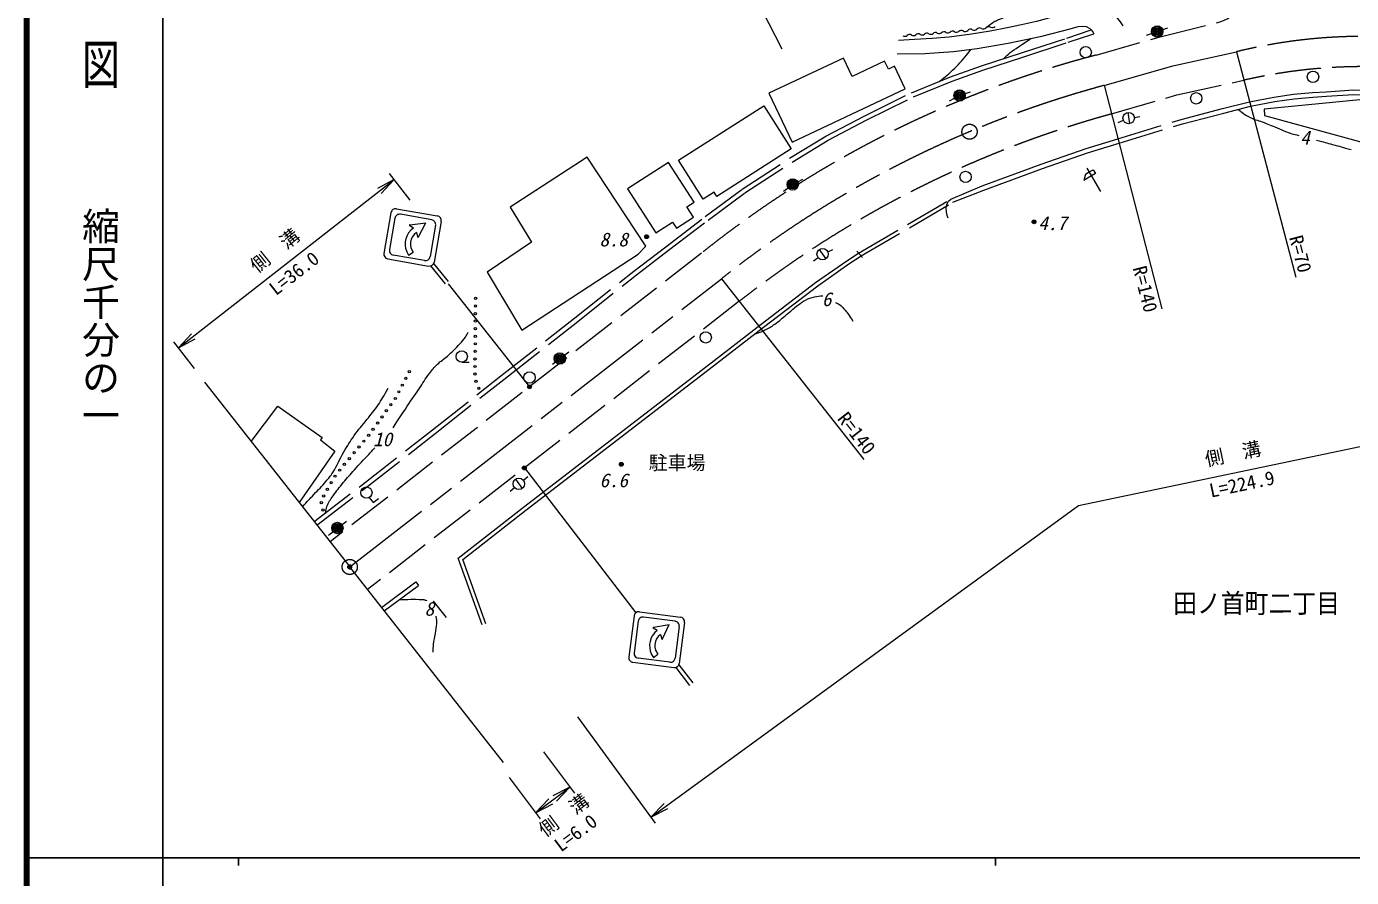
# Model space of a CAD drawing. Units: millimetres, scale not verified. Extents: x 40000 to 680000, y 20000 to 380000.
# Drawn here: x 40000 to 215014, y 202409 to 314887 of the extents above; entities that cross this region are included whole.
import ezdxf
from ezdxf.enums import TextEntityAlignment as Align

# ---------------------------------------------------------------- set-up
doc = ezdxf.new("R2010")
doc.units = ezdxf.units.MM
doc.header["$LTSCALE"] = 1000
doc.header["$PDMODE"] = 32
doc.header["$PDSIZE"] = 500
doc.linetypes.add('CHAIN', pattern=[18.5, 12, -1.5, 3.5, -1.5])
doc.linetypes.add('DASHED', pattern=[7.5, 6, -1.5])
for name, color, linetype, lineweight in [('M-BGD', 7, 'Continuous', 13), ('M-BMK', 2, 'CHAIN', 13), ('M-BMK-OTRS', 5, 'Continuous', 13), ('M-STR-HTXT', 7, 'Continuous', 13), ('M-STR-STRC', 7, 'Continuous', 13), ('M-TTL', 2, 'Continuous', 140), ('M-TTL-BAND', 7, 'Continuous', 25)]:
    doc.layers.add(name, color=color, linetype=linetype, lineweight=lineweight)
doc.layers.add('M-OTRS', color=6, linetype='Continuous')
doc.styles.add('@ＭＳ ゴシック', font='')
doc.styles.add('ＭＳ ゴシック', font='')
doc.styles.get('@ＭＳ ゴシック').set_extended_font_data('@MS Gothic')
doc.styles.get('ＭＳ ゴシック').set_extended_font_data('MS Gothic')

# ---------------------------------------------------------------- blocks, each defined once
blk = doc.blocks.new('open_arrow')
at = {"color": 0, "linetype": 'Continuous', "lineweight": -2}
blk.add_lwpolyline([(7.5, 1.25), (0, 0), (7.5, -1.25)], dxfattribs=at)

msp = doc.modelspace()

# ---------------------------------------------------------------- linework, layer by layer
at = {"layer": 'M-BGD'}
for p, q in [((185450, 303527), (185711, 302050)), ((186325, 302879), (187070, 302969)), ((184210, 302179), (184896, 302484)), ((124799, 296918), (119377, 293429)), ((128177, 291669), (124799, 296918)), ((181886, 293063), (180085, 296180)), ((181886, 293063), (180085, 296180)), ((180385, 295660), (180905, 295960)), ((180385, 295660), (180905, 295960)), ((180905, 295960), (181205, 295441)), ((180905, 295960), (181205, 295441)), ((179866, 295360), (179646, 294540)), ((179866, 295360), (179646, 294540)), ((180685, 295141), (179646, 294540)), ((180685, 295141), (179646, 294540)), ((179866, 295360), (180385, 295660)), ((179866, 295360), (180385, 295660)), ((181205, 295441), (180685, 295141)), ((181205, 295441), (180685, 295141)), ((119377, 293429), (123118, 287617)), ((127234, 291062), (128177, 291669)), ((128123, 289681), (127234, 291062)), ((123118, 287617), (125330, 289040)), ((125330, 289040), (125856, 288222)), ((125856, 288222), (128123, 289681)), ((144722, 285415), (145583, 284186)), ((145837, 285105), (146523, 285410)), ((143957, 283896), (144557, 284350)), ((149664, 285195), (150407, 284374)), ((97490, 270524), (98490, 270524)), ((103871, 253483), (104449, 253961)), ((104596, 255053), (105457, 253825)), ((106223, 255344), (105625, 254892)), ((91416, 241504), (91776, 241024))]:
    msp.add_line(p, q, dxfattribs=at)
at = {"layer": 'M-BGD', "linetype": 'DASHED'}
for p, q in [((149893, 284942), (162112, 292083)), ((150146, 284510), (162365, 291652)), ((129147, 284927), (80097, 246764)), ((134152, 278568), (85052, 240457)), ((86892, 238114), (91416, 241504)), ((87263, 237642), (91776, 241024))]:
    msp.add_line(p, q, dxfattribs=at)
for points in [[(181302, 311114), (189909, 313579), (197676, 315512), (198730, 315923), (199408, 316862), (199622, 317960), (199450, 319010)], [(77980, 249457), (84164, 254186), (93610, 261585), (102669, 268712), (112441, 276383), (120201, 282546), (124442, 285784), (129657, 289777), (134527, 293393), (140800, 297470), (145576, 300405), (150729, 303088), (156901, 306136), (162068, 308233), (166132, 309687), (171425, 311420), (177402, 313364), (180615, 314441)], [(78351, 248986), (84532, 253712), (93981, 261113), (103040, 268240), (112813, 275912), (120570, 282072), (124807, 285307), (130019, 289298), (134870, 292900), (141121, 296963), (145872, 299883), (151000, 302553), (157147, 305588), (162282, 307672), (166327, 309119), (171611, 310850), (177591, 312794), (180968, 313926)], [(183309, 303329), (191945, 305840), (200809, 307789)], [(184151, 300060), (192514, 302584), (197985, 304033), (201561, 304929), (204769, 305551), (207369, 305933), (209874, 306149), (211687, 306269), (215266, 306509), (218821, 306438), (222066, 306249), (225669, 305892), (228246, 305511), (230918, 304964), (233877, 304154), (238363, 302938), (243279, 301628), (250294, 299769), (258813, 297363), (268333, 294789), (276947, 292526), (286492, 289905), (294247, 287713), (300284, 285949)], [(184325, 299486), (192678, 302006), (198135, 303452), (201692, 304343), (204869, 304959), (207439, 305337), (209920, 305551), (211727, 305670), (215280, 305908), (218798, 305839), (222019, 305651), (225596, 305297), (228142, 304920), (230779, 304380), (233720, 303575), (238208, 302359), (243125, 301048), (250136, 299191), (258653, 296784), (268179, 294210), (276792, 291946), (286331, 289327), (294081, 287136), (300116, 285373)]]:
    msp.add_lwpolyline(points, dxfattribs=at)
at = {"layer": 'M-BGD'}
for points in [[(184863, 314967), (184510, 315492), (183959, 316183), (183357, 316737), (182754, 317146), (182015, 317419), (181341, 317620), (180827, 317619), (179855, 317450), (177144, 316654), (175169, 316015), (173398, 315557), (171434, 315086), (169519, 314712), (167290, 314265), (164833, 313855), (161887, 313474), (159628, 313311), (157279, 313147), (155201, 313056)], [(154994, 311268), (158668, 311326), (162448, 311590), (165578, 311957), (169643, 312666), (174097, 313627), (177843, 314577), (178906, 314874), (179522, 314943), (179956, 314874), (180436, 314623), (180615, 314441), (180893, 314075), (180968, 313926)], [(187927, 313761), (189354, 314224), (190766, 314729)], [(161930, 305063), (163253, 305769), (164680, 306231)], [(162112, 292083), (166209, 293810), (174017, 296676), (179966, 298777), (184151, 300060)], [(162365, 291652), (166429, 293251), (174221, 296111), (180153, 298208), (184327, 299487)], [(140009, 293112), (141210, 294010), (142534, 294716)], [(161721, 289533), (161604, 289918), (161502, 290334), (161454, 290949), (161598, 291446), (161801, 291789), (162112, 292083)], [(100186, 235785), (97035, 244619), (105662, 251368), (114393, 258118), (120536, 262827), (129868, 269995), (137057, 275541), (144219, 281034), (148349, 283912), (149893, 284942)], [(100657, 235953), (97627, 244447), (105969, 250974), (114698, 257722), (120840, 262430), (130173, 269598), (137361, 275144), (144514, 280631), (148631, 283499), (150232, 284567)], [(109459, 270253), (110443, 271003), (111620, 271883)], [(69669, 260037), (73176, 264697), (79058, 260586), (78836, 260243), (80746, 258738), (76004, 251973)], [(85281, 252633), (85776, 251968), (86479, 252497)], [(79908, 247648), (81065, 248603), (82258, 249512)], [(93746, 238905), (93703, 238915), (95439, 236793)]]:
    msp.add_lwpolyline(points, dxfattribs=at)
for points in [[(141134, 299579), (156065, 306627), (154644, 309638), (153838, 309257), (153351, 310287), (149072, 308267), (147918, 310712), (138072, 306064)], [(203515, 303121), (222177, 298004), (223718, 304703), (216556, 305225), (203497, 303976)], [(126104, 297201), (137380, 304394), (141015, 298695), (131196, 292432), (130837, 292994), (129380, 292065)], [(105412, 274730), (120776, 284786), (121812, 285833), (114038, 297607), (103867, 291020), (106690, 286384), (100857, 282435)]]:
    msp.add_lwpolyline(points, close=True, dxfattribs=at)
for centre, radius in [((189354, 314224), 750), ((189354, 314224), 600), ((189354, 314224), 450), ((189354, 314224), 300), ((189354, 314224), 150), ((189354, 314224), 20), ((179913, 311485), 750), ((209928, 308234), 750), ((163253, 305769), 750), ((163253, 305769), 600), ((163253, 305769), 450), ((163253, 305769), 300), ((163253, 305769), 150), ((163253, 305769), 20), ((194512, 305391), 750), ((185581, 302789), 750), ((141210, 294010), 750), ((141210, 294010), 600), ((141210, 294010), 450), ((141210, 294010), 300), ((141210, 294010), 150), ((141210, 294010), 20), ((164046, 295004), 750), ((173085, 289067), 250), ((173085, 289067), 200), ((173085, 289067), 150), ((173085, 289067), 100), ((173085, 289067), 50), ((173085, 289067), 20), ((121907, 287100), 250), ((121907, 287100), 200), ((121907, 287100), 150), ((121907, 287100), 100), ((121907, 287100), 50), ((121907, 287100), 20), ((145153, 284801), 750), ((99318, 278945), 150), ((99302, 276945), 150), ((99310, 277945), 150), ((99286, 274945), 150), ((99294, 275945), 150), ((99270, 272945), 150), ((99278, 273945), 150), ((129722, 273797), 750), ((97490, 271274), 750), ((99262, 271945), 150), ((110443, 271003), 750), ((110443, 271003), 600), ((110443, 271003), 450), ((110443, 271003), 300), ((99245, 269945), 150), ((99254, 270945), 150), ((110443, 271003), 150), ((110443, 271003), 20), ((90101, 268373), 150), ((90562, 269260), 150), ((99237, 268945), 150), ((99378, 267973), 150), ((106439, 268498), 750), ((89180, 266598), 150), ((89641, 267485), 150), ((99749, 267045), 150), ((106444, 267263), 250), ((106444, 267263), 200), ((106444, 267263), 150), ((106444, 267263), 100), ((106444, 267263), 50), ((106444, 267263), 20), ((88123, 264906), 150), ((88707, 265717), 150), ((86369, 262472), 150), ((86953, 263283), 150), ((87538, 264095), 150), ((85200, 260849), 150), ((85784, 261661), 150), ((83919, 259313), 150), ((84560, 260081), 150), ((82637, 257778), 150), ((83278, 258546), 150), ((80740, 255457), 150), ((81355, 256243), 150), ((81996, 257011), 150), ((105766, 256535), 250), ((105766, 256535), 200), ((105766, 256535), 150), ((105766, 256535), 100), ((105766, 256535), 50), ((105766, 256535), 20), ((118566, 257021), 250), ((118566, 257021), 200), ((118566, 257021), 150), ((118566, 257021), 100), ((118566, 257021), 50), ((118566, 257021), 20), ((79751, 253719), 150), ((80245, 254588), 150), ((84900, 253279), 750), ((105027, 254439), 750), ((78929, 251958), 150), ((79256, 252850), 150), ((79172, 250988), 150), ((81065, 248603), 750), ((81065, 248603), 600), ((81065, 248603), 450), ((81065, 248603), 300), ((81065, 248603), 150), ((81065, 248603), 20)]:
    msp.add_circle(centre, radius, dxfattribs=at)
for centre, radius, start, end in [((156015, 314042), 456, 235.83328, 313.15825), ((156639, 313376), 456, 55.83328, 133.15825), ((157152, 314131), 456, 235.83328, 313.15825), ((157776, 313466), 456, 55.83328, 133.15825), ((158288, 314221), 456, 235.83328, 313.15825), ((158913, 313555), 456, 55.83328, 133.15825), ((159425, 314310), 456, 235.83328, 313.15825), ((160049, 313645), 456, 55.83328, 133.15825), ((160562, 314400), 456, 235.83328, 313.15825), ((161186, 313734), 456, 55.83328, 133.15825), ((161698, 314489), 456, 235.83328, 313.15825), ((162323, 313823), 456, 55.83328, 133.15825), ((162835, 314578), 456, 235.83328, 313.15825), ((163459, 313913), 456, 55.83328, 133.15825), ((163960, 314744), 515, 241.72848, 314.34366), ((164680, 314007), 515, 61.72848, 134.34366), ((165168, 314914), 515, 241.72848, 314.34366), ((165888, 314178), 515, 61.72848, 134.34366), ((166376, 315085), 515, 241.72848, 314.34366), ((167096, 314348), 515, 61.72848, 134.34366), ((167583, 315255), 515, 241.72848, 314.34366)]:
    msp.add_arc(centre, radius, start, end, dxfattribs=at)
at = {"layer": 'M-BGD', "linetype": 'DASHED'}
for centre, radius, start, end in [((216665, 175654), 140000, 104.63132, 128.69202), ((216548, 239581), 70000, 76.17273, 102.99297), ((220482, 168354), 140000, 105.39789, 128.07129)]:
    msp.add_arc(centre, radius, start, end, dxfattribs=at)
at = {"layer": 'M-BGD'}
for points, knots in [([(166685, 314669), (166958, 314922), (167055, 314996), (167310, 315182), (167767, 315516), (168060, 315658), (168582, 315875), (169145, 316108), (169485, 316174), (170067, 316355), (170619, 316527), (170940, 316585), (171484, 316780), (171961, 316950), (172220, 317068), (172678, 317283), (173134, 317497), (173386, 317625), (173817, 317886), (174195, 318115), (174404, 318251), (174754, 318522), (175165, 318840), (175391, 319026), (175758, 319393), (176112, 319747), (176276, 319978), (176606, 320354), (176943, 320737), (177048, 320857), (177465, 321336)], [0, 0, 0, 0, 1, 1, 1, 2, 2, 2, 3, 3, 3, 4, 4, 4, 5, 5, 5, 6, 6, 6, 7, 7, 7, 8, 8, 8, 9, 9, 9, 10, 10, 10, 10]), ([(169109, 310662), (169368, 310937), (169451, 311016), (169687, 311226), (170057, 311557), (170300, 311700), (170706, 311986), (171157, 312303), (171423, 312461), (171881, 312767), (172209, 312987), (172312, 313055), (172719, 313330)], [0, 0, 0, 0, 1, 1, 1, 2, 2, 2, 3, 3, 3, 4, 4, 4, 4]), ([(160542, 307613), (160830, 307828), (160906, 307888), (161135, 308070), (161502, 308363), (161699, 308538), (162050, 308851), (162450, 309209), (162675, 309409), (163046, 309797), (163421, 310188), (163610, 310428), (163954, 310846), (164274, 311235), (164375, 311367), (164751, 311860)], [0, 0, 0, 0, 1, 1, 1, 2, 2, 2, 3, 3, 3, 4, 4, 4, 5, 5, 5, 5]), ([(200051, 303932), (200270, 303745), (200339, 303694), (200530, 303551), (200933, 303251), (201175, 303102), (201620, 302868), (202201, 302561), (202583, 302516), (203198, 302282), (203975, 301985), (204412, 301819), (205181, 301500), (205666, 301299), (205918, 301141), (206410, 300956), (207035, 300722), (207280, 300675), (208057, 300496)], [0, 0, 0, 0, 1, 1, 1, 2, 2, 2, 3, 3, 3, 4, 4, 4, 5, 5, 5, 6, 6, 6, 6]), ([(210390, 299855), (211427, 299589), (211693, 299521), (212526, 299297), (213488, 299039), (213793, 298951), (214984, 298614)], [0, 0, 0, 0, 1, 1, 1, 2, 2, 2, 2]), ([(136246, 274284), (136492, 274342), (136567, 274366), (136768, 274433), (137157, 274562), (137358, 274681), (137722, 274869), (138250, 275141), (138528, 275328), (139011, 275673), (139671, 276144), (139989, 276474), (140614, 276991), (141112, 277402), (141368, 277663), (141886, 278048), (142268, 278331), (142478, 278502), (142898, 278725), (143336, 278958), (143605, 279056), (144089, 279165), (144508, 279259), (144683, 279272), (145182, 279292)], [0, 0, 0, 0, 1, 1, 1, 2, 2, 2, 3, 3, 3, 4, 4, 4, 5, 5, 5, 6, 6, 6, 7, 7, 7, 8, 8, 8, 8]), ([(146850, 278407), (147098, 278316), (147190, 278273), (147385, 278147), (147655, 277973), (147754, 277807), (147974, 277574), (148190, 277344), (148297, 277201), (148487, 276949), (148771, 276572), (148850, 276420), (149135, 275930)], [0, 0, 0, 0, 1, 1, 1, 2, 2, 2, 3, 3, 3, 4, 4, 4, 4]), ([(76446, 251410), (77165, 252178), (77366, 252393), (77967, 253039), (78589, 253708), (78975, 254050), (79555, 254756), (79921, 255201), (80140, 255444), (80445, 255932), (81085, 256957), (81319, 257604), (81922, 258650), (82423, 259521), (82711, 260007), (83288, 260828), (83892, 261688), (84325, 262098), (84972, 262927), (85539, 263653), (85878, 264044), (86402, 264803), (86992, 265658), (87168, 265982), (87783, 267076)], [0, 0, 0, 0, 1, 1, 1, 2, 2, 2, 3, 3, 3, 4, 4, 4, 5, 5, 5, 6, 6, 6, 7, 7, 7, 8, 8, 8, 8]), ([(89227, 239114), (89774, 239151), (89922, 239158), (90368, 239172), (90948, 239190), (91274, 239190), (91855, 239173), (92093, 239166), (92231, 239188), (92464, 239136), (92625, 239101), (92690, 239081), (92867, 239009)], [0, 0, 0, 0, 1, 1, 1, 2, 2, 2, 3, 3, 3, 4, 4, 4, 4]), ([(94081, 236930), (94140, 236508), (94150, 236365), (94148, 236001), (94146, 235480), (94044, 235195), (93967, 234680), (93879, 234098), (93778, 233779), (93724, 233193), (93689, 232800), (93680, 232660), (93672, 232183)], [0, 0, 0, 0, 1, 1, 1, 2, 2, 2, 3, 3, 3, 4, 4, 4, 4])]:
    msp.add_open_spline(points, degree=3, knots=knots, dxfattribs=at)
at = {"layer": 'M-BGD', "lineweight": 18}
for points, knots in [([(88425, 261862), (89206, 263060), (89406, 263366), (90044, 264323), (90741, 265368), (91142, 265946), (91845, 266986), (92382, 267781), (92634, 268261), (93220, 269021), (93605, 269521), (93823, 269804), (94274, 270246), (94749, 270710), (95100, 270874), (95592, 271320), (96263, 271928), (96638, 272272), (97249, 272940), (97556, 273276), (97736, 273463), (97983, 273845), (98145, 274094), (98201, 274190), (98360, 274504)], [0, 0, 0, 0, 1, 1, 1, 2, 2, 2, 3, 3, 3, 4, 4, 4, 5, 5, 5, 6, 6, 6, 7, 7, 7, 8, 8, 8, 8]), ([(79481, 250605), (79541, 250979), (79581, 251111), (79685, 251423), (79889, 252038), (80139, 252329), (80505, 252863), (80988, 253569), (81299, 253937), (81844, 254597), (82403, 255274), (82733, 255640), (83317, 256297), (84036, 257106), (84463, 257537), (85199, 258332), (85513, 258670), (85611, 258776), (86003, 259199)], [0, 0, 0, 0, 1, 1, 1, 2, 2, 2, 3, 3, 3, 4, 4, 4, 5, 5, 5, 6, 6, 6, 6])]:
    msp.add_open_spline(points, degree=3, knots=knots, dxfattribs=at)
at = {"layer": 'M-BGD'}
for p in [(189354, 314224), (163253, 305769), (141210, 294010), (173085, 289067), (121907, 287100), (110443, 271003), (106444, 267263), (105766, 256535), (118566, 257021), (81065, 248603)]:
    msp.add_point(p, dxfattribs=at)
at = {"layer": 'M-BMK'}
msp.add_line((82696, 243456), (131803, 281553), dxfattribs=at)
msp.add_lwpolyline([(182337, 307098), (191417, 309672), (199821, 311549)], dxfattribs=at)
for centre in [(164562, 300977), (82696, 243456)]:
    msp.add_circle(centre, 1000, dxfattribs=at)
for centre, radius, start, end in [((216540, 243575), 70000, 75.42643, 103.81871), ((218923, 171963), 140000, 105.14903, 128.4837)]:
    msp.add_arc(centre, radius, start, end, dxfattribs=at)
at = {"layer": 'M-BMK-OTRS'}
for p in [(63525, 267857), (103006, 217604)]:
    msp.add_line(p, (82696, 243456), dxfattribs=at)
at = {"layer": 'M-OTRS'}
msp.add_point((82696, 243456), dxfattribs=at)
at = {"layer": 'M-STR-HTXT'}
for p, q in [((139805, 311873), (137236, 316950)), ((199821, 311549), (207659, 281736)), ((182333, 307114), (189955, 277548)), ((60062, 272416), (88569, 294669)), ((90699, 291940), (87954, 295457)), ((95702, 280873), (106444, 267263)), ((131803, 281553), (150599, 257674)), ((62191, 269688), (59446, 273204)), ((178965, 251565), (226767, 261611)), ((105766, 256535), (120499, 237405)), ((122444, 210386), (178965, 251565)), ((112773, 223659), (123032, 209577)), ((108278, 219001), (112365, 213547)), ((103765, 215619), (107852, 210166)), ((107252, 210966), (111765, 214347))]:
    msp.add_line(p, q, dxfattribs=at)
at = {"layer": 'M-STR-STRC'}
for p, q in [((88874, 290792), (94258, 289852)), ((88145, 290279), (87206, 284895)), ((88657, 289551), (87935, 285408)), ((93529, 289340), (89386, 290063)), ((90640, 288675), (92745, 288954)), ((91769, 287068), (92745, 288954)), ((94770, 289123), (93831, 283739)), ((90284, 287284), (90103, 286815)), ((90478, 287608), (90284, 287284)), ((90806, 287989), (90478, 287608)), ((91099, 288229), (90612, 288561)), ((91099, 288229), (90806, 287989)), ((90990, 287104), (90827, 286764)), ((91219, 287404), (90990, 287104)), ((91504, 287651), (91219, 287404)), ((91504, 287651), (91652, 287081)), ((94042, 288611), (93319, 284468)), ((90030, 286445), (90018, 285942)), ((90018, 285942), (90074, 285568)), ((90103, 286815), (90030, 286445)), ((90074, 285568), (90234, 285091)), ((90735, 286398), (90720, 286021)), ((90720, 286021), (90781, 285649)), ((90827, 286764), (90735, 286398)), ((90781, 285649), (91053, 285070)), ((87718, 284166), (93102, 283227)), ((92590, 283956), (88447, 284679)), ((90234, 285091), (90476, 284665)), ((90476, 284665), (91053, 285070)), ((93767, 283554), (95702, 281192)), ((93356, 283235), (95291, 280873)), ((120247, 236977), (119557, 231555)), ((120792, 236272), (120262, 232100)), ((120951, 237522), (126373, 236833)), ((125668, 236287), (121497, 236818)), ((123011, 234812), (122700, 234416)), ((123292, 235065), (122791, 235374)), ((122813, 235490), (124903, 235866)), ((123292, 235065), (123011, 234812)), ((124015, 233936), (124903, 235866)), ((126214, 235583), (125683, 231411)), ((126918, 236128), (126229, 230706)), ((122363, 233606), (122306, 233233)), ((122306, 233233), (122318, 232730)), ((122521, 234084), (122363, 233606)), ((122700, 234416), (122521, 234084)), ((123088, 233589), (123014, 233219)), ((123014, 233219), (123016, 232842)), ((123016, 232842), (123094, 232473)), ((123236, 233936), (123088, 233589)), ((123450, 234246), (123236, 233936)), ((123724, 234507), (123450, 234246)), ((123724, 234507), (123898, 233944)), ((124979, 230865), (120807, 231396)), ((122318, 232730), (122392, 232360)), ((122392, 232360), (122573, 231890)), ((122573, 231890), (122835, 231476)), ((122835, 231476), (123392, 231908)), ((123094, 232473), (123392, 231908)), ((120103, 230850), (125524, 230161)), ((125753, 230174), (127590, 227802)), ((126166, 230502), (128003, 228130))]:
    msp.add_line(p, q, dxfattribs=at)
for centre, radius, start, end in [((88766, 290171), 630, 80.10147, 170.10147), ((89278, 289442), 630, 80.10147, 170.10162), ((93421, 288719), 630, 350.10142, 80.10147), ((94150, 289232), 630, 350.10147, 80.10147), ((90648, 288613), 63, 97.54864, 235.6575), ((91713, 287097), 63, 194.54541, 332.65428), ((88555, 285299), 630, 170.10163, 260.10136), ((87826, 284787), 630, 170.10147, 260.10147), ((92698, 284576), 630, 260.10136, 350.10142), ((93210, 283848), 630, 260.10147, 350.10147), ((120872, 236897), 630, 82.75112, 172.75112), ((121417, 236193), 630, 82.75112, 172.75127), ((125589, 235662), 630, 352.75107, 82.75112), ((126293, 236208), 630, 352.75112, 82.75112), ((122824, 235428), 63, 100.19829, 238.30715), ((123958, 233963), 63, 197.19506, 335.30393), ((120182, 231475), 630, 172.75112, 262.75112), ((120887, 232021), 630, 172.75128, 262.75101), ((125058, 231490), 630, 262.75101, 352.75107), ((125604, 230786), 630, 262.75112, 352.75112)]:
    msp.add_arc(centre, radius, start, end, dxfattribs=at)
at = {"layer": 'M-TTL'}
msp.add_line((40000, 380000), (40000, 20000), dxfattribs=at)
at = {"layer": 'M-TTL-BAND'}
for p, q in [((58000, 370000), (58000, 20000)), ((40000, 205000), (579000, 205000)), ((68000, 205000), (68000, 204000)), ((168000, 205000), (168000, 204000))]:
    msp.add_line(p, q, dxfattribs=at)

# ---------------------------------------------------------------- block references
at = {"layer": 'M-STR-HTXT', "xscale": 333, "yscale": 333}
for p, rotation in [((88569, 294669), 218), ((60062, 272416), 38), ((111765, 214347), 216.8), ((107252, 210966), 36.8), ((122444, 210386), 36.1)]:
    msp.add_blockref('open_arrow', p, dxfattribs=dict(at, rotation=rotation))

# ---------------------------------------------------------------- texts
at = {"layer": 'M-BGD', "style": 'ＭＳ ゴシック', "oblique": 15}
for s, p in [('4', (208863, 300188)), ('4.7', (175507, 288884)), ('8.8', (117550, 286733)), ('6', (145683, 278841)), ('10', (87029, 260325)), ('6.6', (117557, 254907)), ('8', (93203, 237927))]:
    msp.add_text(s, height=1833, rotation=0.021, dxfattribs=at).set_placement(p, align=Align.MIDDLE_CENTER)
at = {"layer": 'M-BGD', "style": 'ＭＳ ゴシック'}
msp.add_text('駐車場', height=1833, rotation=0.021, dxfattribs=at).set_placement((125939, 257230), align=Align.MIDDLE_CENTER)
at = {"layer": 'M-BGD', "style": 'ＭＳ ゴシック', "width": 0.9}
msp.add_text('田ノ首町二丁目', height=2566, rotation=0.021, dxfattribs=at).set_placement((202474, 238647), align=Align.MIDDLE_CENTER)
at = {"layer": 'M-STR-HTXT', "style": 'ＭＳ ゴシック'}
for s, rotation, p in [('側\u3000溝', 38.674, (73719, 284135)), ('L=36.0', 37.975, (76241, 281109)), ('側\u3000溝', 11.868, (199657, 256988)), ('L=224.9', 11.868, (200846, 252971)), ('側\u3000溝', 36.621, (111836, 209475)), ('L=6.0', 36.845, (113421, 207133))]:
    msp.add_text(s, height=1833, rotation=rotation, dxfattribs=at).set_placement(p, align=Align.BOTTOM_CENTER)
for s, rotation, p in [('R=70', 284.731, (208281, 284829)), ('R=140', 284.455, (187774, 280181)), ('R=140', 308.209, (149650, 261138))]:
    msp.add_text(s, height=1833, rotation=rotation, dxfattribs=at).set_placement(p, align=Align.MIDDLE_CENTER)
at = {"layer": 'M-TTL-BAND', "style": '@ＭＳ ゴシック', "width": 1.4}
msp.add_text('平  面  図', height=3666, rotation=270, dxfattribs=at).set_placement((49777, 306475), align=Align.MIDDLE_RIGHT)
at = {"layer": 'M-TTL-BAND', "style": '@ＭＳ ゴシック'}
msp.add_text('縮尺千分の一', height=3666, rotation=270, dxfattribs=at).set_placement((49777, 261030), align=Align.MIDDLE_RIGHT)

doc.saveas('drawing.dxf')
